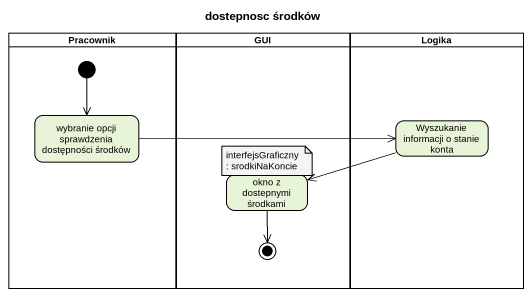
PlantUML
@startuml
title dostepnosc środków
hide empty description
state Pracownik <<partition>> {
  state "wybranie opcji sprawdzenia dostępności środków" as wybranie_opcji_sprawdzenia
  [*] --> wybranie_opcji_sprawdzenia
}
state GUI <<partition>> {
  state "okno z dostepnymi środkami" as okno_z_dostepnymi_środkami
  okno_z_dostepnymi_środkami --> [*]
}
state Logika <<partition>> {
  state "Wyszukanie informacji o stanie konta" as Wyszukanie_informacji_o
}
wybranie_opcji_sprawdzenia -right-> Wyszukanie_informacji_o
Wyszukanie_informacji_o -left-> okno_z_dostepnymi_środkami
note as N1
  interfejsGraficzny : srodkiNaKoncie
end note
@enduml
